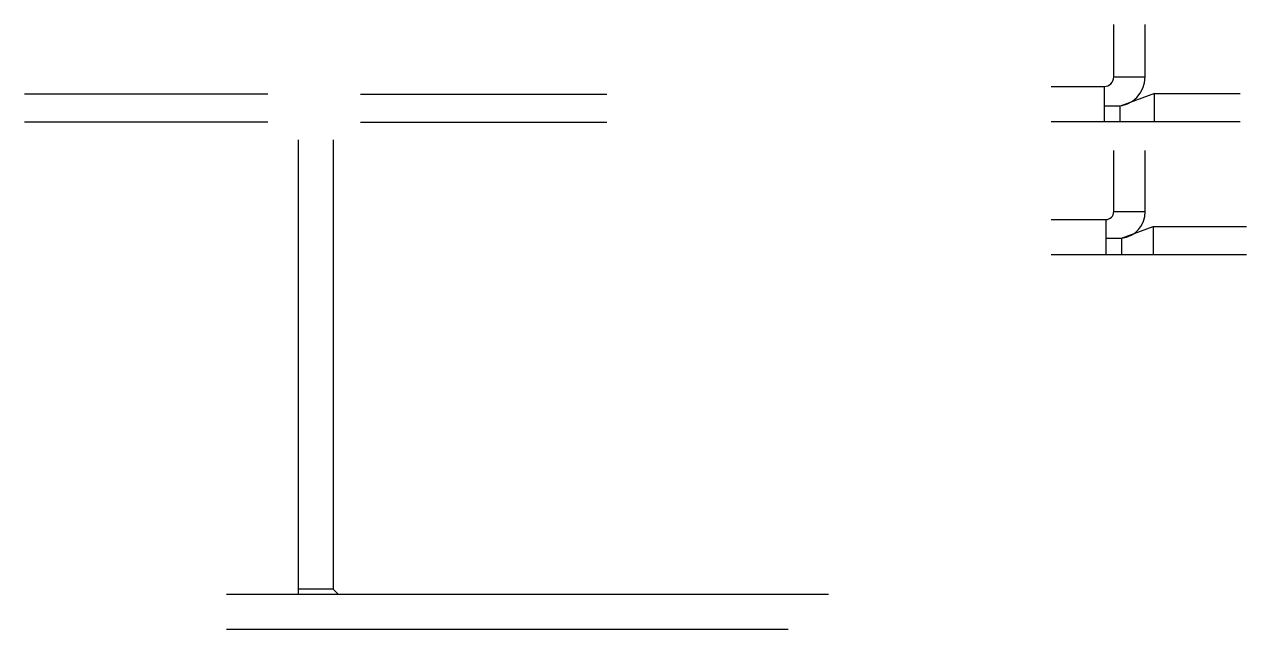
# Model space of a CAD drawing. Header units: millimetres. Extents: x -21221 to 1625077, y -149981 to 356550.
# Drawn here: x 891969 to 926823, y 170923 to 188189 of the extents above; entities that cross this region are included whole.
import ezdxf

# ---------------------------------------------------------------- set-up
doc = ezdxf.new("R2010")
doc.units = ezdxf.units.MM
doc.header["$LTSCALE"] = 1000
doc.header["$MEASUREMENT"] = 0
doc.layers.add('3- SUPPLY DUCT', color=3, linetype='CONTINUOUS')
doc.layers.add('M-SRD', color=4, linetype='CONTINUOUS')

msp = doc.modelspace()

# ---------------------------------------------------------------- linework, layer by layer
at = {"layer": '3- SUPPLY DUCT'}
for p, q in [((898912.5, 186197.9), (891969.4, 186197.9)), ((901552.2, 186197.9), (908579.7, 186197.9)), ((898912.5, 185397.9), (891969.4, 185397.9)), ((901552.2, 185397.9), (908579.7, 185397.9)), ((899774.5, 184897.9), (899774.5, 171922.7)), ((900774.5, 184897.9), (900774.5, 172072.7)), ((914899.8, 171922.7), (897732.6, 171922.7)), ((900774.5, 172072.7), (899774.5, 172072.7)), ((900774.5, 172072.7), (900924.5, 171922.7)), ((913749.8, 170922.7), (897732.6, 170922.7))]:
    msp.add_line(p, q, dxfattribs=at)
at = {"layer": 'M-SRD'}
for p, q in [((923033.6, 186689.1), (923033.6, 188189.1)), ((923933.6, 186689.1), (923933.6, 188189.1)), ((923033.6, 186689.1), (923933.6, 186689.1)), ((921250, 186419.1), (922763.6, 186419.1)), ((922763.6, 186419.1), (922763.6, 185419.1)), ((924199.8, 186219.1), (923213.6, 185860.4)), ((924199.8, 185419.1), (924199.8, 186219.1)), ((924199.8, 186219.1), (926636, 186219.1)), ((923213.6, 185860.4), (922763.6, 185860.4)), ((923213.6, 185419.1), (923213.6, 185860.4)), ((921250, 185419.1), (922763.6, 185419.1)), ((922763.6, 185419.1), (923213.6, 185419.1)), ((923213.6, 185419.1), (924199.8, 185419.1)), ((924199.8, 185419.1), (926636, 185419.1)), ((923033.6, 182847.2), (923033.6, 184594.4)), ((923933.6, 182847.2), (923933.6, 184594.4)), ((923033.6, 182847.2), (923933.6, 182847.2)), ((921250, 182622.2), (922808.6, 182622.2)), ((922808.6, 182622.2), (922808.6, 181622.2)), ((923258.6, 182092.2), (924158.6, 182422.2)), ((924158.6, 182422.2), (926822.5, 182422.2)), ((924158.6, 182422.2), (924158.6, 181622.2)), ((922808.6, 182092.2), (923258.6, 182092.2)), ((923258.6, 182092.2), (923258.6, 181622.2)), ((921250, 181622.2), (926822.5, 181622.2))]:
    msp.add_line(p, q, dxfattribs=at)
for centre, radius, start, end in [((922763.6, 186689.1), 270, 270, 0), ((923104.9, 186689.1), 828.6, 270, 0), ((922808.6, 182847.2), 225, 270, 0), ((923181, 182840.8), 752.6, 275.91599, 0.48805)]:
    msp.add_arc(centre, radius, start, end, dxfattribs=at)

doc.saveas('drawing.dxf')
